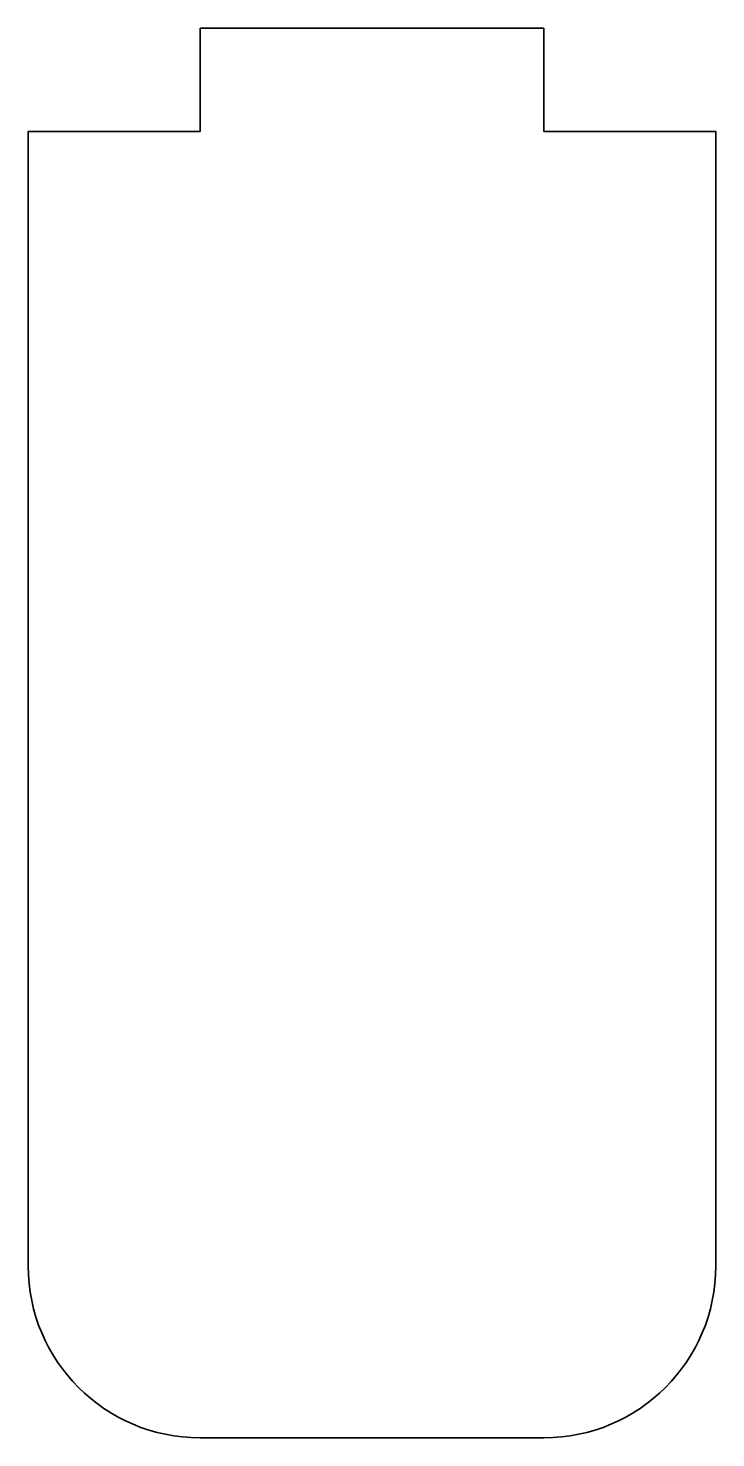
# Model space of a CAD drawing. Header units: inches. Extents: x 0 to 20, y 0 to 41.
import ezdxf

# ---------------------------------------------------------------- set-up
doc = ezdxf.new("R2010")
doc.units = ezdxf.units.IN
doc.header["$MEASUREMENT"] = 0
doc.layers.add('SIMUMAK Visible (ISO)', color=7, linetype='Continuous', lineweight=35)

# ---------------------------------------------------------------- blocks, each defined once
blk = doc.blocks.new('3DOF250-04-CSL02_Chapa Sujección Fuelle_12_3DOF250-04-CSL02')
at = {"layer": 'SIMUMAK Visible (ISO)'}
for p, q in [((-5, 20.5), (-5, 17.5)), ((5, 20.5), (-5, 20.5)), ((5, 17.5), (5, 20.5)), ((-10, -15.5), (-10, 17.5)), ((-10, 17.5), (-5, 17.5)), ((5, 17.5), (10, 17.5)), ((10, 17.5), (10, -15.5)), ((5, -20.5), (-5, -20.5))]:
    blk.add_line(p, q, dxfattribs=at)
at = {"layer": 'SIMUMAK Visible (ISO)', "extrusion": (0, 0, -1)}
for centre, start, end in [((5, -15.5), 270, 0), ((-5, -15.5), 180, 270)]:
    blk.add_arc(centre, 5, start, end, dxfattribs=at)

msp = doc.modelspace()

# ---------------------------------------------------------------- block references
msp.add_blockref('3DOF250-04-CSL02_Chapa Sujección Fuelle_12_3DOF250-04-CSL02', (10, 20.5))

doc.saveas('drawing.dxf')
